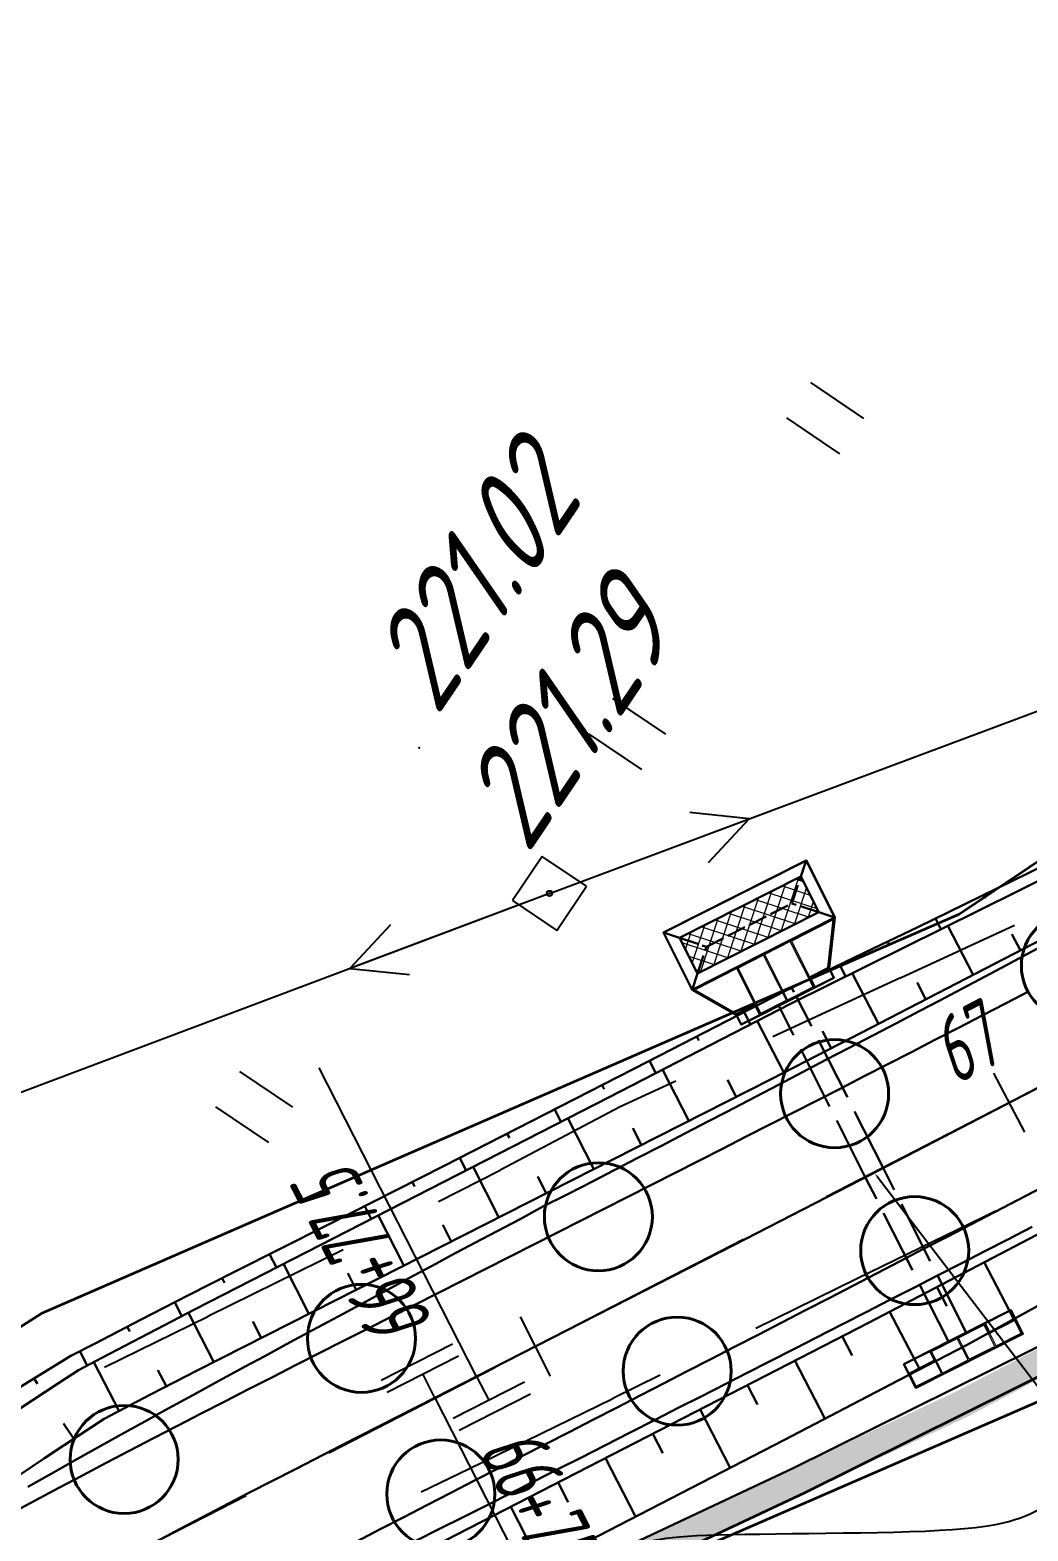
# Model space of a CAD drawing. Header units: millimetres. Extents: x -698 to 8131, y -704 to 4503.
# Drawn here: x 4863 to 4900.4, y 3488.2 to 3544.6 of the extents above; entities that cross this region are included whole.
import ezdxf
from ezdxf import colors
from ezdxf.entities.mleader import LeaderData, LeaderLine
from ezdxf.math import Vec2, Vec3

# ---------------------------------------------------------------- set-up
doc = ezdxf.new("R2010")
doc.units = ezdxf.units.MM
for name, pattern in [('ACAD_ISO02W100', [15, 12, -3]), ('CONTI', [0]), ('DASHED', [0.75, 0.5, -0.25])]:
    doc.linetypes.add(name, pattern=pattern)
for name, color, linetype, lineweight in [('10', 1, 'Continuous', 35), ('КОПИЯ_ОСЬ_13_ОТКОСЫ', 7, 'Continuous', 30), ('Огражд-перила', 1, 'ограждение2', 40), ('ОСЬ_ВЕРХ_ПОКРЫТИЯ_ГРАНИЦЫ_ПОЛОС', 7, 'Continuous', 30), ('ОСЬ_ВЕРХ_ПОКРЫТИЯ_ОСЬ', 1, 'Continuous', 30), ('Тротуар', 40, 'Continuous', 35), ('Трубы мет.', 7, 'ACAD_ISO02W100', 30)]:
    doc.layers.add(name, color=color, linetype=linetype, lineweight=lineweight)
for name, color, linetype in [('GOR_BDEFAULT', 212, 'CONTI'), ('PI_OTDEFAULT', 172, 'CONTI'), ('PI_TTDEFAULT', 5, 'CONTI'), ('SIT_LDEFAULT', 7, 'CONTI'), ('USLZNDEFAULT', 7, 'CONTI'), ('ZAPSKDEFAULT', 7, 'CONTI'), ('Выноски', 250, 'Continuous'), ('ОСЬ_ВЕРХ_ПОКРЫТИЯ_ПИКЕТЫ', 1, 'Continuous'), ('ОСЬ_ВЕРХ_ПОКРЫТИЯ_РАЗБИВКА_КРИВ', 1, 'Continuous'), ('разметка', 7, 'Continuous')]:
    doc.layers.add(name, color=color, linetype=linetype)
doc.styles.add('eskd', font='isocpeui.ttf', dxfattribs={"width": 1.2})
doc.styles.get("Standard").update_dxf_attribs({"font": 'isocpeui.ttf'})
doc.styles.add('ГОСТ', font='isocpeui.ttf', dxfattribs={"height": 4})
doc.linetypes.add('ограждение2', pattern='A,0.25,-0.1,[132,ltypeshp.shx,S=0.1,R=0,X=-0.1,Y=0],-0.1,1', length=1.45)

# ---------------------------------------------------------------- blocks, each defined once
blk = doc.blocks.new('BL_2011')
at = {"color": 0}
for p, q in [((0, 0), (0, 2.4)), ((1.6, 0), (1.6, 2.4))]:
    blk.add_line(p, q, dxfattribs=at)
blk = doc.blocks.new('BL_27')
at = {"color": 0}
for p, q in [((1, 1), (-1, 1)), ((-1, 1), (-1, -1)), ((1, -1), (1, 1)), ((-1, -1), (1, -1))]:
    blk.add_line(p, q, dxfattribs=at)
blk.add_circle((0, 0), 0.1, dxfattribs=at)
blk = doc.blocks.new('7')
at = {"layer": 'Огражд-перила', "linetype": 'Continuous'}
blk.add_circle((0, 0), 2.028, dxfattribs=at)
blk = doc.blocks.new('A$C25637593')
at = {"layer": 'Трубы мет.', "linetype": 'Continuous', "lineweight": 0}
h = blk.add_hatch(dxfattribs=at)
h.set_pattern_fill('ANSI37', color=256, scale=64, angle=180, style=0)
h.set_pattern_definition([(225, (2253.2026, 3680.535), (5.656854, -5.656854), []), (315, (2253.2026, 3680.535), (5.656854, 5.656854), [])])
h.paths.add_polyline_path([(49, 51), (79, 51), (79, -51), (49, -51)])
at = {"layer": 'Трубы мет.', "linetype": 'Continuous'}
for points in [[(8, -39), (8, -39), (40, -60), (40, -60), (40, 60), (8, 39), (8, 39)], [(40, 60), (49, 51)], [(88, 60), (79, 51)], [(0, 39), (0, 23), (0, 0), (0, -23), (0, -39)], [(0, 23), (8, 23), (8, 39), (0, 39)], [(0, -23), (8, -23), (8, -39), (0, -39)], [(40, -60), (49, -51)], [(79, -51), (88, -60)]]:
    blk.add_lwpolyline(points, dxfattribs=at)
at = {"layer": 'Трубы мет.', "linetype": 'Continuous', "lineweight": 0}
for points in [[(39, 23), (39, 58.1), (9, 38.5), (9, 23)], [(9, -23), (9, -38.5), (39, -58.1), (39, -23)]]:
    blk.add_lwpolyline(points, close=True, dxfattribs=at)
at = {"layer": 'Трубы мет.', "linetype": 'Continuous'}
for points in [[(40, 60), (88, 60), (88, -60), (40, -60)], [(49, 51), (79, 51), (79, -51), (49, -51)]]:
    blk.add_lwpolyline(points, close=True, dxfattribs=at)
at = {"layer": 'Трубы мет.', "ltscale": 1.2}
for points in [[(49, 51), (64, 36)], [(79, 51), (64, 36)], [(64, 36), (64, -36)], [(49, -51), (64, -36)], [(64, -36), (79, -51)]]:
    blk.add_lwpolyline(points, dxfattribs=at)
at = {"layer": 'Трубы мет.', "linetype": 'Continuous', "lineweight": 0}
for points in [[(1, 22), (39, 22)], [(1, 22), (1, 0.5)], [(39, 0.5), (39, 22)], [(1, 0.5), (39, 0.5)], [(1, -0.5), (39, -0.5)], [(1, -0.5), (1, -22)], [(39, -22), (39, -0.5)], [(1, -22), (39, -22)]]:
    blk.add_lwpolyline(points, dxfattribs=at)
blk = doc.blocks.new('A$C76A07AE2')
at = {"layer": 'Трубы мет.', "linetype": 'Continuous', "lineweight": 0}
for p, q in [((-18.9, 44.2), (-8, 44.2)), ((-18.9, 44.2), (-18.9, 23)), ((-4, 45), (-1.3, 45)), ((-18.9, 23), (0, 23)), ((-18.9, 22.1), (-0.9, 22.1)), ((-18.9, 22.1), (-18.9, 21.8)), ((-18.9, 21.8), (-18.9, 0.5)), ((-0.9, 22.1), (-0.9, 0.5)), ((-18.9, -0.5), (-18.9, -20.5)), ((-0.9, -0.5), (-0.9, -20.5)), ((-18.9, -20.5), (-18.9, -22)), ((-18.9, -22), (-0.9, -22)), ((-0.9, -20.5), (-0.9, -22)), ((-18.9, -23), (0, -23)), ((-18.9, -23), (-18.9, -44.1)), ((-18.9, -44.1), (-8, -44.1))]:
    blk.add_line(p, q, dxfattribs=at)
at = {"layer": 'Трубы мет.', "linetype": 'Continuous'}
blk.add_lwpolyline([(-20, -45), (0, -45), (0, 45), (-20, 45)], close=True, dxfattribs=at)
for points in [[(-8, 45), (-8, 23), (0, 23)], [(-8, -45), (-8, -23), (0, -23)]]:
    blk.add_lwpolyline(points, dxfattribs=at)
at = {"layer": 'Трубы мет.', "linetype": 'Continuous', "lineweight": 0}
for points in [[(-18.9, 0.5), (-0.9, 0.5)], [(-18.9, -0.5), (-0.9, -0.5)]]:
    blk.add_lwpolyline(points, dxfattribs=at)
blk = doc.blocks.new('*U49')
at = {"layer": 'КОПИЯ_ОСЬ_13_ОТКОСЫ'}
for points in [[(491.024, 883.538), (493.319, 884.965), (494.85, 885.904), (495.729, 886.361), (497.487, 887.268), (499.243, 888.166), (500.996, 889.058), (504.49, 890.824), (508.842, 893.021), (516.518, 896.952), (520.77, 899.142), (521.62, 899.581), (524.97, 901.191), (526.642, 901.999), (533.749, 905.473)], [(492.876, 883.889), (494.379, 884.878), (495.131, 885.37), (496.007, 885.831), (497.758, 886.746), (499.508, 887.653), (502.127, 889), (515.051, 895.615), (520.158, 898.243), (521.857, 899.121), (530.401, 903.349), (536.579, 906.462), (541.847, 909.165), (547.189, 911.96), (548.413, 912.609), (551.753, 914.011), (555.084, 915.434), (556.746, 916.153), (557.576, 916.515), (561.072, 918.473), (564.551, 920.46), (568.281, 922.652)], [(529.108, 903.204), (529.175, 903.068)], [(527.311, 902.326), (527.51, 901.919)], [(525.512, 901.453), (525.583, 901.305)], [(523.71, 900.586), (523.922, 900.143)], [(521.907, 899.719), (521.982, 899.563)], [(520.126, 898.81), (520.363, 898.349)], [(518.348, 897.895), (518.427, 897.741)], [(516.57, 896.979), (516.807, 896.518)], [(514.79, 896.067), (514.869, 895.912)], [(513.01, 895.155), (513.247, 894.692)], [(511.229, 894.244), (511.308, 894.089)], [(509.449, 893.332), (509.686, 892.869)], [(507.666, 892.427), (507.747, 892.267)], [(505.88, 891.526), (506.123, 891.045)], [(504.095, 890.625), (504.179, 890.458)], [(502.31, 889.722), (502.562, 889.223)], [(500.526, 888.819), (500.613, 888.646)], [(498.744, 887.911), (499.008, 887.394)], [(496.964, 886.998), (497.056, 886.82)], [(495.187, 886.08), (495.465, 885.545)], [(493.469, 885.057), (493.593, 884.856)]]:
    blk.add_lwpolyline(points, dxfattribs=at)

msp = doc.modelspace()

# ---------------------------------------------------------------- hatches: boundary and pattern name
at = {"layer": 'Тротуар', "lineweight": 30, "ltscale": 7}
msp.add_hatch(color=256, dxfattribs=at).paths.add_polyline_path([(5466.603, 3369.435), (5464.199, 3371.972), (5457.004, 3375.472), (5449.971, 3379.116), (5446.483, 3381.111), (5443.161, 3383.224), (5436.715, 3388.142), (5431.069, 3393.814), (5426.047, 3400.024), (5421.509, 3406.475), (5419.224, 3409.907), (5412.944, 3420.132), (5406.733, 3430.399), (5401.563, 3438.959), (5392.412, 3454.459), (5384.128, 3468.142), (5376.812, 3480.084), (5372.692, 3483.698), (5367.045, 3489.864), (5364.428, 3494.124), (5362.55, 3498.787), (5362.162, 3499.75), (5361.296, 3501.956), (5360.243, 3505.535), (5359.9, 3506.511), (5359.557, 3507.488), (5353.516, 3517.408), (5346.095, 3529.283), (5337.358, 3542.681), (5330.6, 3552.598), (5323.514, 3562.282), (5314.689, 3573.385), (5305.757, 3583.754), (5294.788, 3595.515), (5284.15, 3605.971), (5274.517, 3614.798), (5262.518, 3625.475), (5250.256, 3635.753), (5228.636, 3653.545), (5213.48, 3666.213), (5198.554, 3679.53), (5195.155, 3682.072), (5188.614, 3686.677), (5181.729, 3690.741), (5174.553, 3693.981), (5166.765, 3696.048), (5158.672, 3697.097), (5150.771, 3696.701), (5142.932, 3694.886), (5135.763, 3691.799), (5128.894, 3687.534), (5119.677, 3680.123), (5110.519, 3672.03), (5107.649, 3669.246), (5096.334, 3657.934), (5094.629, 3656.228), (5093.906, 3655.537), (5087.832, 3649.465), (5076.605, 3638.065), (5063.964, 3625.252), (5056.914, 3618.158), (5049.806, 3611.124), (5042.672, 3604.117), (5034.104, 3595.716), (5025.464, 3587.246), (5012.287, 3575.126), (5004.83, 3568.464), (5000.376, 3564.545), (4992.568, 3558.187), (4986.365, 3553.136), (4976.969, 3545.672), (4967.373, 3538.466), (4960.946, 3533.701), (4956.142, 3530.257), (4951.275, 3526.828), (4944.558, 3522.239), (4941.878, 3520.46), (4934.85, 3515.752), (4934.02, 3515.196), (4921.2, 3506.598), (4903.6, 3496.548), (4897.663, 3493.449), (4891.601, 3490.598), (4873.244, 3481.853), (4861.137, 3475.777), (4851.022, 3470.054), (4850.316, 3469.617), (4844.045, 3464.752), (4838.09, 3459.351), (4832.466, 3453.61), (4827.236, 3447.37), (4822.539, 3440.513), (4818.897, 3433.927), (4815.516, 3426.46), (4812.441, 3418.669), (4810.035, 3411.157), (4807.175, 3399.956), (4804.768, 3388.201), (4802.678, 3365.271), (4803.818, 3364.88), (4805.75, 3388.011), (4808.15, 3399.731), (4811.12, 3411.298), (4813.568, 3418.846), (4816.506, 3426.225), (4819.778, 3433.453), (4823.587, 3440.306), (4828.121, 3446.878), (4833.208, 3452.938), (4838.771, 3458.618), (4844.644, 3463.95), (4850.888, 3468.795), (4851.611, 3469.243), (4861.609, 3474.895), (4873.593, 3481.023), (4892.028, 3489.675), (4898.14, 3492.525), (4904.066, 3495.663), (4921.662, 3505.714), (4942.435, 3519.629), (4945.115, 3521.408), (4951.736, 3525.929), (4956.645, 3529.404), (4961.502, 3532.939), (4967.97, 3537.663), (4977.55, 3544.92), (4986.99, 3552.356), (4993.2, 3557.412), (5001.022, 3563.781), (5005.493, 3567.716), (5012.958, 3574.386), (5026.153, 3586.52), (5034.804, 3595.002), (5043.373, 3603.403), (5050.509, 3610.412), (5057.621, 3617.45), (5064.674, 3624.548), (5077.317, 3637.363), (5088.541, 3648.76), (5097.04, 3657.226), (5108.35, 3668.534), (5111.199, 3671.296), (5120.322, 3679.358), (5129.473, 3686.717), (5136.227, 3690.91), (5143.245, 3693.932), (5150.91, 3695.707), (5158.632, 3696.093), (5166.571, 3695.065), (5174.217, 3693.035), (5181.268, 3689.852), (5188.077, 3685.832), (5194.568, 3681.262), (5197.92, 3678.755), (5212.826, 3665.456), (5227.997, 3652.776), (5249.617, 3634.984), (5261.864, 3624.719), (5273.849, 3614.053), (5283.425, 3605.248), (5294.038, 3594.853), (5304.928, 3583.185), (5313.919, 3572.747), (5322.719, 3561.675), (5329.783, 3552.021), (5336.525, 3542.127), (5345.254, 3528.742), (5352.666, 3516.881), (5358.55, 3507.337), (5360.408, 3501.541), (5363.532, 3493.673), (5366.243, 3489.259), (5371.993, 3482.98), (5375.959, 3479.544), (5383.271, 3467.625), (5391.554, 3453.946), (5400.706, 3438.447), (5405.884, 3429.885), (5412.109, 3419.623), (5418.381, 3409.369), (5420.615, 3406.013), (5425.242, 3399.43), (5430.324, 3393.146), (5436.048, 3387.394), (5442.486, 3382.471), (5445.966, 3380.254), (5449.492, 3378.238), (5456.555, 3374.578), (5463.598, 3371.152), (5466.015, 3368.602), (5468.306, 3367.584), (5468.712, 3368.498)])

# ---------------------------------------------------------------- linework, layer by layer
at = {"layer": '10'}
for p, q in [((4921.493, 3527.264), (4897.853, 3511.404)), ((4897.853, 3511.404), (4863.383, 3496.414)), ((4863.383, 3496.414), (4836.513, 3479.254)), ((4871.853, 3480.524), (4906.443, 3495.564)), ((4871.853, 3480.524), (4906.443, 3495.564))]:
    msp.add_line(p, q, dxfattribs=at)
msp.add_lwpolyline([(5288.323, 3621.204), (5196.433, 3695.614), (5169.553, 3711.754), (5130.953, 3711.814), (5048.293, 3630.554), (5037.593, 3620.134), (5021.953, 3603.214), (5015.973, 3598.224), (5015.013, 3599.374), (5008.903, 3593.884), (4991.233, 3578.294), (4976.993, 3565.554), (4946.753, 3541.804), (4930.383, 3533.214), (4921.493, 3527.264), (4897.853, 3511.404), (4863.383, 3496.414), (4836.513, 3479.254), (4820.223, 3465.304), (4808.053, 3449.294), (4801.113, 3435.244), (4794.223, 3410.594), (4789.103, 3384.464), (4785.093, 3347.224)], dxfattribs=at)
at = {"layer": 'GOR_BDEFAULT', "color": 212, "elevation": 222, "flags": 128}
msp.add_lwpolyline([(4856.699, 3470.78), (4856.789, 3471.36), (4856.889, 3471.87), (4856.979, 3472.32), (4857.089, 3472.71), (4857.189, 3473.05), (4857.299, 3473.35), (4857.409, 3473.6), (4857.519, 3473.81), (4857.629, 3473.99), (4857.749, 3474.14), (4857.859, 3474.27), (4857.979, 3474.37), (4858.099, 3474.47), (4858.219, 3474.55), (4858.329, 3474.63), (4858.449, 3474.71), (4858.569, 3474.79), (4858.689, 3474.86), (4858.799, 3474.94), (4858.919, 3475.02), (4859.039, 3475.1), (4859.149, 3475.17), (4859.269, 3475.25), (4859.389, 3475.32), (4859.499, 3475.4), (4859.619, 3475.47), (4859.729, 3475.55), (4859.849, 3475.62), (4859.959, 3475.69), (4860.069, 3475.77), (4860.189, 3475.84), (4860.299, 3475.91), (4860.409, 3475.98), (4860.519, 3476.05), (4860.629, 3476.12), (4860.739, 3476.19), (4860.839, 3476.25), (4860.939, 3476.32), (4861.039, 3476.38), (4861.139, 3476.44), (4861.229, 3476.49), (4861.319, 3476.55), (4861.399, 3476.6), (4861.479, 3476.65), (4861.559, 3476.69), (4862.459, 3477.13), (4862.529, 3477.16), (4862.609, 3477.19), (4862.689, 3477.23), (4862.769, 3477.26), (4862.849, 3477.3), (4862.939, 3477.34), (4863.029, 3477.37), (4863.129, 3477.42), (4863.219, 3477.46), (4863.319, 3477.5), (4863.429, 3477.54), (4863.529, 3477.59), (4863.639, 3477.64), (4863.749, 3477.68), (4863.869, 3477.73), (4863.979, 3477.78), (4864.099, 3477.83), (4864.219, 3477.88), (4864.339, 3477.93), (4864.459, 3477.98), (4864.589, 3478.04), (4864.709, 3478.09), (4864.839, 3478.15), (4864.969, 3478.2), (4865.099, 3478.26), (4865.229, 3478.31), (4865.359, 3478.37), (4865.489, 3478.42), (4865.629, 3478.48), (4865.759, 3478.54), (4865.899, 3478.6), (4866.039, 3478.66), (4866.179, 3478.72), (4866.339, 3478.79), (4866.509, 3478.86), (4866.709, 3478.95), (4866.919, 3479.04), (4867.159, 3479.15), (4867.429, 3479.27), (4867.739, 3479.41), (4868.069, 3479.56), (4868.449, 3479.74), (4868.879, 3479.93), (4869.349, 3480.15), (4869.869, 3480.39), (4870.449, 3480.66), (4871.069, 3480.95), (4871.729, 3481.26), (4872.429, 3481.58), (4873.149, 3481.92), (4873.889, 3482.26), (4874.639, 3482.61), (4875.389, 3482.96), (4876.139, 3483.31), (4876.869, 3483.66), (4877.589, 3483.99), (4878.279, 3484.32), (4878.939, 3484.62), (4879.559, 3484.91), (4880.129, 3485.17), (4880.639, 3485.41), (4881.109, 3485.63), (4881.519, 3485.82), (4881.889, 3485.99), (4882.219, 3486.14), (4882.509, 3486.28), (4882.769, 3486.39), (4882.999, 3486.5), (4883.199, 3486.59), (4883.379, 3486.67), (4883.539, 3486.74), (4883.679, 3486.8), (4883.809, 3486.86), (4883.929, 3486.91), (4884.049, 3486.96), (4884.169, 3487.01), (4884.279, 3487.06), (4884.389, 3487.11), (4884.499, 3487.16), (4884.609, 3487.21), (4884.719, 3487.25), (4884.829, 3487.3), (4884.939, 3487.35), (4885.039, 3487.39), (4885.139, 3487.44), (4885.249, 3487.48), (4885.349, 3487.52), (4885.449, 3487.57), (4885.539, 3487.61), (4885.639, 3487.65), (4885.729, 3487.69), (4885.829, 3487.73), (4885.929, 3487.77), (4886.039, 3487.81), (4886.159, 3487.84), (4886.299, 3487.88), (4886.459, 3487.91), (4886.639, 3487.94), (4886.839, 3487.97), (4887.079, 3488), (4887.339, 3488.02), (4887.649, 3488.05), (4887.989, 3488.07), (4888.369, 3488.09), (4888.799, 3488.1), (4889.279, 3488.11), (4889.809, 3488.12), (4890.369, 3488.13), (4890.959, 3488.14), (4891.569, 3488.15), (4892.199, 3488.15), (4892.839, 3488.16), (4893.489, 3488.17), (4894.139, 3488.18), (4894.769, 3488.19), (4895.389, 3488.2), (4895.989, 3488.22), (4896.559, 3488.24), (4897.099, 3488.27), (4897.589, 3488.3), (4898.039, 3488.34), (4898.449, 3488.38), (4898.819, 3488.43), (4899.139, 3488.48), (4899.439, 3488.54), (4899.699, 3488.6), (4899.929, 3488.67), (4900.139, 3488.74), (4900.329, 3488.81), (4900.499, 3488.89), (4900.659, 3488.96), (4900.809, 3489.04), (4900.949, 3489.13), (4901.079, 3489.21), (4901.209, 3489.3), (4901.349, 3489.39), (4901.479, 3489.48), (4901.619, 3489.57), (4901.759, 3489.66), (4901.899, 3489.75), (4902.049, 3489.85), (4902.189, 3489.94), (4902.339, 3490.04), (4902.489, 3490.14), (4902.639, 3490.23), (4902.789, 3490.33), (4902.949, 3490.44), (4903.099, 3490.54), (4903.259, 3490.64), (4903.419, 3490.75), (4903.579, 3490.85), (4903.749, 3490.96), (4903.919, 3491.06), (4904.109, 3491.17), (4904.309, 3491.27), (4904.519, 3491.37), (4904.759, 3491.47), (4905.019, 3491.57), (4905.299, 3491.66), (4905.619, 3491.75), (4905.959, 3491.83), (4906.349, 3491.91), (4906.769, 3491.98), (4907.239, 3492.05), (4907.749, 3492.11), (4908.299, 3492.16), (4908.899, 3492.21), (4909.529, 3492.25), (4910.189, 3492.28), (4910.869, 3492.31), (4911.559, 3492.34), (4912.259, 3492.36), (4912.959, 3492.38), (4913.649, 3492.39), (4914.319, 3492.41), (4914.969, 3492.42), (4915.589, 3492.43), (4916.179, 3492.45), (4916.719, 3492.46), (4917.209, 3492.48), (4919.869, 3492.85), (4920.349, 3493.29), (4920.739, 3493.64), (4921.109, 3496.1), (4921.149, 3496.59), (4921.199, 3497.14), (4921.249, 3497.73), (4921.309, 3498.36), (4921.359, 3499.02), (4921.409, 3499.7), (4921.469, 3500.4), (4921.519, 3501.11), (4921.569, 3501.82), (4921.609, 3502.53), (4921.649, 3503.22), (4921.679, 3503.89), (4921.709, 3504.53), (4921.729, 3505.13), (4921.739, 3505.69), (4921.739, 3506.2), (4921.739, 3506.67), (4921.719, 3507.08), (4921.699, 3507.46), (4921.669, 3507.79), (4921.639, 3508.09), (4921.589, 3508.35), (4921.539, 3508.57), (4921.489, 3508.77), (4921.419, 3508.93), (4921.359, 3509.08), (4921.289, 3509.19), (4921.209, 3509.29), (4921.129, 3509.37), (4921.049, 3509.43), (4920.959, 3509.48), (4920.869, 3509.52), (4920.779, 3509.55), (4920.689, 3509.57), (4920.599, 3509.57), (4920.509, 3509.57), (4920.419, 3509.57), (4920.329, 3509.56), (4920.239, 3509.54), (4920.159, 3509.52), (4920.079, 3509.49), (4919.999, 3509.47), (4919.929, 3509.45), (4919.869, 3509.42), (4919.809, 3509.4)], dxfattribs=at)
at = {"layer": 'PI_TTDEFAULT', "color": 5}
for p in [(4877.569, 3517.64, 221.024), (4882.459, 3512.18, 221.291)]:
    msp.add_point(p, dxfattribs=at)
at = {"layer": 'SIT_LDEFAULT', "color": 7}
for p, q in [((4882.459, 3512.18), (4909.439, 3522.26)), ((4883.399, 3512.53), (4889.949, 3514.98)), ((4889.949, 3514.98), (4887.729, 3515.22)), ((4888.429, 3513.34), (4889.949, 3514.98)), ((4882.459, 3512.18), (4850.209, 3500.04)), ((4881.519, 3511.83), (4874.969, 3509.36)), ((4876.489, 3511), (4874.969, 3509.36)), ((4899.919, 3510.98), (4895.639, 3509)), ((4874.969, 3509.36), (4877.199, 3509.13)), ((4895.639, 3509.01), (4890.839, 3506.8)), ((4886.549, 3504.83), (4885.109, 3504.17)), ((4887.199, 3505.13), (4886.549, 3504.83)), ((4885.109, 3504.17), (4880.609, 3501.79)), ((4880.609, 3501.78), (4878.289, 3500.6)), ((4899.199, 3500.25), (4898.749, 3500.03)), ((4898.749, 3500.03), (4893.999, 3497.71)), ((4874.709, 3498.8), (4869.639, 3496.29)), ((4893.999, 3497.71), (4890.209, 3495.85)), ((4869.639, 3496.28), (4865.749, 3494.38)), ((4886.619, 3494.09), (4884.839, 3493.22)), ((4884.839, 3493.21), (4879.429, 3490.56)), ((4879.429, 3490.57), (4877.639, 3489.7))]:
    msp.add_line(p, q, dxfattribs=at)
at = {"layer": 'КОПИЯ_ОСЬ_13_ОТКОСЫ'}
for points in [[(4862.52, 3492.803), (4864.023, 3493.792), (4864.775, 3494.284), (4865.651, 3494.745), (4867.402, 3495.66), (4869.152, 3496.567), (4871.771, 3497.915), (4884.695, 3504.53), (4889.802, 3507.157), (4891.502, 3508.035), (4900.045, 3512.263), (4906.223, 3515.376), (4911.491, 3518.079), (4916.833, 3520.874), (4918.057, 3521.524), (4921.397, 3522.925), (4924.728, 3524.348), (4926.39, 3525.067), (4927.22, 3525.429), (4930.716, 3527.388), (4934.195, 3529.375), (4937.925, 3531.566)], [(4861.266, 3479.767), (4864.649, 3481.243), (4867.959, 3482.638), (4869.573, 3483.303), (4870.382, 3483.634), (4872.089, 3484.534), (4873.802, 3485.43), (4875.522, 3486.323), (4878.11, 3487.659), (4890.159, 3493.856), (4894.432, 3496.064), (4903.743, 3500.925), (4910.805, 3504.679), (4916.086, 3507.538), (4917.842, 3508.5), (4919.597, 3509.467), (4921.666, 3510.617), (4923.556, 3511.676), (4926.566, 3513.798), (4929.563, 3515.939), (4931.056, 3517.017), (4931.8, 3517.558), (4934.953, 3519.421), (4938.092, 3521.306)], [(4862.536, 3477.535), (4865.872, 3479.018), (4869.143, 3480.423), (4870.741, 3481.095), (4871.543, 3481.429), (4873.239, 3482.328), (4874.943, 3483.223), (4876.656, 3484.116), (4879.237, 3485.453), (4891.278, 3491.671), (4895.551, 3493.888), (4898.115, 3495.224), (4901.401, 3497.034), (4909.167, 3501.358), (4914.403, 3504.324), (4921.235, 3508.269), (4923.195, 3509.419), (4924.413, 3510.14), (4927.403, 3512.32), (4930.379, 3514.52), (4931.861, 3515.627), (4932.601, 3516.182), (4935.722, 3518.121), (4938.828, 3520.084)], [(4860.431, 3488.912), (4863.498, 3490.975), (4864.244, 3491.47), (4865.738, 3492.454), (4867.486, 3493.363), (4869.235, 3494.264), (4870.982, 3495.158), (4873.599, 3496.489), (4885.678, 3502.61), (4890.8, 3505.219), (4894.16, 3506.941), (4902.741, 3511.39)], [(4898.363, 3509.12), (4897.41, 3510.959)], [(4900.138, 3510.041), (4899.821, 3510.654)], [(4894.812, 3507.279), (4893.824, 3509.185)], [(4896.588, 3508.2), (4896.258, 3508.835)], [(4891.254, 3505.452), (4890.259, 3507.393)], [(4893.034, 3506.364), (4892.702, 3507.011)], [(4887.69, 3503.635), (4886.707, 3505.564)], [(4889.472, 3504.543), (4889.145, 3505.186)], [(4884.125, 3501.822), (4883.152, 3503.74)], [(4885.908, 3502.727), (4885.583, 3503.365)], [(4880.556, 3500.014), (4879.592, 3501.917)], [(4882.34, 3500.918), (4882.019, 3501.553)], [(4876.988, 3498.206), (4876.031, 3500.095)], [(4878.773, 3499.11), (4878.453, 3499.74)], [(4873.421, 3496.398), (4872.468, 3498.271)], [(4875.204, 3497.302), (4874.888, 3497.927)], [(4898.773, 3498.33), (4899.885, 3496.199)], [(4897, 3497.405), (4897.377, 3496.682)], [(4869.857, 3494.582), (4868.906, 3496.439)], [(4895.227, 3496.479), (4896.359, 3494.31)], [(4871.638, 3495.491), (4871.322, 3496.111)], [(4893.451, 3495.558), (4893.827, 3494.832)], [(4866.302, 3492.747), (4865.347, 3494.585)], [(4891.675, 3494.639), (4892.8, 3492.461)], [(4868.078, 3493.668), (4867.761, 3494.281)], [(4889.898, 3493.722), (4890.273, 3492.993)], [(4864.599, 3491.703), (4864.22, 3492.278)], [(4888.119, 3492.807), (4889.244, 3490.621)], [(4886.34, 3491.892), (4886.716, 3491.162)], [(4884.562, 3490.977), (4885.69, 3488.785)], [(4882.784, 3490.063), (4883.16, 3489.33)], [(4881.005, 3489.148), (4882.135, 3486.95)]]:
    msp.add_lwpolyline(points, dxfattribs=at)
at = {"layer": 'ОСЬ_ВЕРХ_ПОКРЫТИЯ_ГРАНИЦЫ_ПОЛОС', "linetype": 'Continuous'}
for points in [[(4862.87, 3489.898), (4863.748, 3490.393), (4864.626, 3490.888), (4865.505, 3491.382), (4866.385, 3491.871), (4867.266, 3492.357), (4868.146, 3492.842), (4869.092, 3493.359), (4869.908, 3493.804), (4871.054, 3494.426), (4871.743, 3494.8), (4872.724, 3495.329), (4873.56, 3495.781), (4874.524, 3496.301), (4875.385, 3496.764), (4876.399, 3497.31), (4877.18, 3497.73), (4878.19, 3498.274), (4878.786, 3498.595), (4879.659, 3499.065), (4880.47, 3499.489), (4881.355, 3499.949), (4882.228, 3500.444), (4883.128, 3500.871), (4884.101, 3501.377), (4884.891, 3501.787), (4885.775, 3502.247), (4886.659, 3502.707), (4887.543, 3503.166), (4888.426, 3503.625), (4889.093, 3503.972), (4890.193, 3504.544), (4891.075, 3505.003), (4891.957, 3505.464), (4892.839, 3505.925), (4893.656, 3506.351), (4894.603, 3506.846), (4895.483, 3507.307), (4896.364, 3507.769), (4897.083, 3508.147), (4897.937, 3508.598), (4898.812, 3509.062), (4899.589, 3509.474), (4900.751, 3510.094)], [(4862.257, 3488.91), (4863.145, 3489.387), (4864.034, 3489.861), (4864.924, 3490.332), (4865.814, 3490.801), (4866.705, 3491.267), (4867.596, 3491.731), (4868.488, 3492.192), (4869.38, 3492.652), (4870.272, 3493.11), (4871.164, 3493.567), (4872.056, 3494.022), (4872.947, 3494.476), (4873.839, 3494.929), (4874.73, 3495.381), (4875.621, 3495.832), (4876.511, 3496.283), (4877.401, 3496.733), (4878.291, 3497.184), (4879.181, 3497.634), (4880.07, 3498.085), (4880.96, 3498.535), (4881.849, 3498.986), (4882.738, 3499.436), (4883.628, 3499.887), (4884.516, 3500.338), (4885.405, 3500.789), (4886.293, 3501.24), (4887.182, 3501.692), (4888.07, 3502.143), (4888.957, 3502.595), (4889.844, 3503.048), (4890.732, 3503.5), (4891.618, 3503.953), (4892.505, 3504.407), (4893.391, 3504.861), (4894.276, 3505.315), (4895.162, 3505.77), (4896.047, 3506.225), (4896.931, 3506.681), (4897.815, 3507.138), (4898.699, 3507.595), (4899.582, 3508.052), (4900.465, 3508.511)], [(4900.936, 3501.144), (4900.05, 3500.68), (4899.164, 3500.217), (4898.278, 3499.754), (4897.391, 3499.292), (4896.505, 3498.83), (4895.618, 3498.369), (4894.731, 3497.909), (4893.844, 3497.449), (4892.957, 3496.99), (4892.07, 3496.531), (4891.183, 3496.072), (4890.295, 3495.614), (4889.408, 3495.156), (4888.52, 3494.699), (4887.633, 3494.241), (4886.745, 3493.785), (4885.858, 3493.328), (4884.97, 3492.871), (4884.083, 3492.415), (4883.196, 3491.959), (4882.308, 3491.503), (4881.421, 3491.047), (4880.534, 3490.591), (4879.647, 3490.135), (4878.76, 3489.68), (4877.874, 3489.224), (4876.989, 3488.768), (4876.104, 3488.312), (4875.221, 3487.856)], [(4877.446, 3487.871), (4878.335, 3488.32), (4879.224, 3488.768), (4880.114, 3489.217), (4881.004, 3489.667), (4881.895, 3490.116), (4882.748, 3490.547), (4883.634, 3490.994), (4884.567, 3491.469), (4885.458, 3491.923), (4886.452, 3492.431), (4887.319, 3492.874), (4888.123, 3493.284), (4889.098, 3493.782), (4889.902, 3494.192), (4890.694, 3494.596), (4891.681, 3495.1), (4892.452, 3495.494), (4893.461, 3496.008), (4894.351, 3496.463), (4895.242, 3496.918), (4896.131, 3497.374), (4897.027, 3497.834), (4897.91, 3498.287), (4898.804, 3498.745), (4899.643, 3499.177), (4900.579, 3499.66)]]:
    msp.add_lwpolyline(points, dxfattribs=at)
at = {"layer": 'ОСЬ_ВЕРХ_ПОКРЫТИЯ_ОСЬ'}
msp.add_lwpolyline([(4867.702, 3487.855), (4868.57, 3488.312), (4869.438, 3488.766), (4871.178, 3489.671), (4872.92, 3490.57), (4874.665, 3491.465), (4878.157, 3493.249), (4878.157, 3493.249), (4879.725, 3494.049), (4879.725, 3494.049), (4889.372, 3498.978), (4893.752, 3501.229), (4897.252, 3503.037), (4899.873, 3504.4), (4902.492, 3505.769)], dxfattribs=at)
at = {"layer": 'ОСЬ_ВЕРХ_ПОКРЫТИЯ_ПИКЕТЫ'}
for p, q in [((4900.299, 3503.212), (4899.143, 3505.429)), ((4900.299, 3503.212), (4899.143, 3505.429)), ((4882.503, 3494.062), (4881.366, 3496.289))]:
    msp.add_line(p, q, dxfattribs=at)
at = {"layer": 'ОСЬ_ВЕРХ_ПОКРЫТИЯ_РАЗБИВКА_КРИВ'}
for p, q in [((4879.725, 3494.049), (4873.818, 3505.629)), ((4876.139, 3493.904), (4878.812, 3495.267)), ((4876.367, 3493.458), (4879.039, 3494.821)), ((4878.157, 3493.249), (4877.703, 3494.14)), ((4879.725, 3494.049), (4880.18, 3493.158)), ((4878.843, 3492.476), (4881.516, 3493.84)), ((4879.071, 3492.031), (4881.743, 3493.394)), ((4878.157, 3493.249), (4884.064, 3481.668))]:
    msp.add_line(p, q, dxfattribs=at)
at = {"layer": 'разметка', "linetype": 'DASHED', "lineweight": 30, "ltscale": 14}
msp.add_lwpolyline([(4911.841, 3510.734, -0.003587), (4899.079, 3503.987), (4867.453, 3487.724, 0.003498), (4867.453, 3487.724)], format="xyb", dxfattribs=at)
at = {"layer": 'Тротуар', "linetype": 'Continuous'}
msp.add_lwpolyline([(4861.609, 3474.895), (4873.593, 3481.023), (4892.028, 3489.675), (4904.066, 3495.663), (4921.662, 3505.714), (4942.435, 3519.629), (4945.115, 3521.408), (4951.736, 3525.929), (4956.645, 3529.404), (4961.502, 3532.939), (4967.97, 3537.663), (4977.55, 3544.92), (4986.99, 3552.356), (4993.2, 3557.412), (5001.022, 3563.781), (5005.493, 3567.716), (5012.958, 3574.386), (5026.153, 3586.52), (5034.804, 3595.002)], dxfattribs=at)
at = {"layer": 'Тротуар', "lineweight": 30, "ltscale": 7}
msp.add_lwpolyline([(4851.022, 3470.054), (4861.137, 3475.777), (4873.149, 3481.92), (4891.585, 3490.591), (4903.6, 3496.548), (4921.136, 3506.564), (4941.878, 3520.46)], dxfattribs=at)
at = {"layer": 'Трубы мет.', "linetype": 'Continuous'}
for points in [[(4893.174, 3511.27), (4892.103, 3513.418), (4886.736, 3510.706), (4887.819, 3508.564)], [(4893.174, 3511.27), (4892.958, 3509.369), (4893.139, 3509.012), (4889.658, 3507.253), (4889.477, 3507.61), (4887.819, 3508.564)]]:
    msp.add_lwpolyline(points, close=True, dxfattribs=at)
at = {"layer": 'Трубы мет.', "linetype": 'Continuous', "ltscale": 0.2}
for points in [[(4890.171, 3507.512), (4892.626, 3508.752)], [(4896.544, 3494.901), (4898.998, 3496.141)]]:
    msp.add_lwpolyline(points, dxfattribs=at)
at = {"layer": 'Трубы мет.', "ltscale": 0.2}
for points in [[(4898.106, 3495.69), (4894.995, 3501.846), (4891.733, 3508.301)], [(4897.436, 3495.352), (4894.326, 3501.507), (4891.064, 3507.963)]]:
    msp.add_lwpolyline(points, dxfattribs=at)
at = {"layer": 'Трубы мет.', "linetype": 'Continuous', "ltscale": 0.2}
msp.add_lwpolyline([(4897.771, 3495.521), (4895.763, 3494.506), (4896.214, 3493.614), (4900.23, 3495.643), (4899.779, 3496.536)], close=True, dxfattribs=at)

# ---------------------------------------------------------------- block references
at = {"layer": 'USLZNDEFAULT', "color": 7, "rotation": 56}
msp.add_blockref('BL_27', (4882.459, 3512.18), dxfattribs=at)
at = {"layer": 'ZAPSKDEFAULT', "color": 7, "rotation": 56}
for p in [(4893.364, 3528.683), (4885.929, 3516.83), (4871.929, 3502.83)]:
    msp.add_blockref('BL_2011', p, dxfattribs=at)
at = {"layer": 'КОПИЯ_ОСЬ_13_ОТКОСЫ'}
msp.add_blockref('*U49', (4369.644, 2608.914), dxfattribs=at)
at = {"layer": 'Огражд-перила', "linetype": 'Continuous', "rotation": 23.79722527089303}
for p in [(4902.202, 3509.463), (4893.164, 3504.661), (4884.295, 3500.04), (4896.169, 3498.77), (4875.399, 3495.474), (4887.252, 3494.244), (4866.491, 3490.93), (4878.378, 3489.633)]:
    msp.add_blockref('7', p, dxfattribs=at)
at = {"layer": 'Трубы мет.', "lineweight": 30, "ltscale": 7}
for name, p, xscale, yscale, zscale, rotation in [('A$C25637593', (4891.398, 3508.132), 0.05, 0.05, 0.05, 116.8079991670322), ('A$C76A07AE2', (4897.771, 3495.521), 0.05000000000000002, 0.05000000000000002, 0.05000000000000002, 116.8079991671937)]:
    msp.add_blockref(name, p, dxfattribs=dict(at, xscale=xscale, yscale=yscale, zscale=zscale, rotation=rotation))

# ---------------------------------------------------------------- texts
at = {"layer": 'PI_OTDEFAULT', "color": 172, "style": 'eskd', "oblique": 10, "width": 0.8}
for s, p in [('221.02', (4878.229, 3518.77)), ('221.29', (4881.629, 3513.598))]:
    msp.add_text(s, height=3.5, rotation=56, dxfattribs=at).set_placement(p)
at = {"layer": 'ОСЬ_ВЕРХ_ПОКРЫТИЯ_ПИКЕТЫ', "width": 0.6}
msp.add_text('67', height=2.5, rotation=27.5202, dxfattribs=at).set_placement((4897.698, 3504.958))
at = {"layer": 'ОСЬ_ВЕРХ_ПОКРЫТИЯ_РАЗБИВКА_КРИВ', "width": 0.6}
for s, rotation, p in [('66+77.5', 117.0253, (4878.144, 3496.049)), ('66+75.8', 297.0253, (4879.739, 3491.249))]:
    msp.add_text(s, height=2.5, rotation=rotation, dxfattribs=at).set_placement(p)

# ---------------------------------------------------------------- leaders
at = {"layer": 'Выноски', "linetype": 'Continuous'}
ml = msp.add_multileader_mtext('Standard', dxfattribs=at)
ml.set_content('Ж/б труба, {\\Fgost|c204;%%C} 0,75м, L-9,2 м', color=256, style='ГОСТ')
ml.set_leader_properties()
ml.build(insert=Vec2(0, 0))
ml.multileader.update_dxf_attribs({"text_left_attachment_type": 5, "text_right_attachment_type": 5, "dogleg_length": 0, "arrow_head_size": 0.18})
ctx = ml.context
ctx.base_point, ctx.arrow_head_size, ctx.landing_gap_size, ctx.plane_origin, ctx.plane_x_axis, ctx.plane_y_axis = Vec3(4865.269, 3387.27), 0.18, 0, Vec3(5014.864, 3502.005), Vec3(0.574165, 0.818739), Vec3(-0.818739, 0.574165)
ctx.left_attachment, ctx.right_attachment, ctx.text_align_type = 5, 5, 2
notes = []
notes.append((ctx, [(0, (1, 1, 0), (4921.19, 3467.011), (-0.610467, -0.792042), 0, [(0, [(4894.665, 3501.679)], 0, [])])]))
ctx.mtext.insert, ctx.mtext.text_direction, ctx.mtext.rotation, ctx.mtext.alignment, ctx.mtext.flow_direction = Vec3(4923.603, 3465.078), Vec3(0.574165, 0.818739), 0.959212, 3, 5
for ctx, leaders in notes:
    for number, flags, end, landing, length, lines in leaders:
        leader = LeaderData()
        leader.index, (leader.has_last_leader_line, leader.has_dogleg_vector, leader.attachment_direction) = number, flags
        leader.last_leader_point, leader.dogleg_vector, leader.dogleg_length = Vec3(end), Vec3(landing), length
        for number, points, colour, breaks in lines:
            line = LeaderLine()
            line.index, line.vertices, line.color, line.breaks = number, Vec3.list(points), colors.encode_raw_color(colour), breaks
            leader.lines.append(line)
        ctx.leaders.append(leader)

doc.saveas('drawing.dxf')
